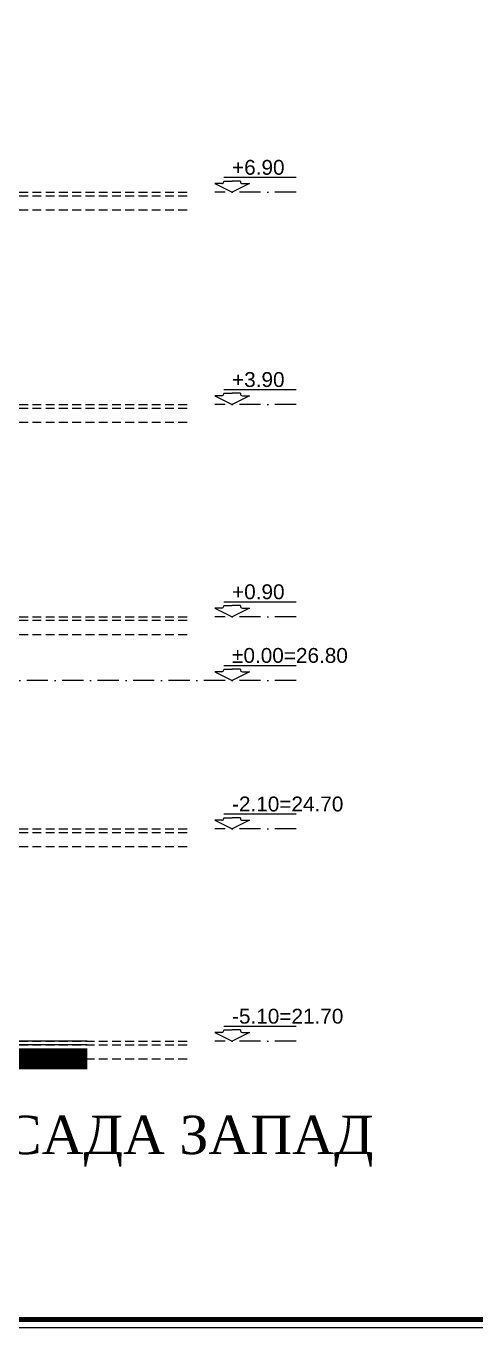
# Model space of a CAD drawing. Extents: x 9615146 to 9672346, y 4699603 to 4705703.
# Drawn here: x 9655045 to 9655681, y 4699603 to 4701444 of the extents above; entities that cross this region are included whole.
import ezdxf

# ---------------------------------------------------------------- set-up
doc = ezdxf.new("R2010")
doc.units = 0
doc.header["$LTSCALE"] = 0.5
doc.header["$MEASUREMENT"] = 0
doc.linetypes.add('DASHED', pattern=[0.75, 0.5, -0.25])
doc.linetypes.add('OSI1000', pattern=[5, 3, -1, 0, -1])
for name, color, linetype in [('_dimension_evel', 4, 'CONTINUOUS'), ('_hatch', 9, 'CONTINUOUS'), ('_table', 3, 'CONTINUOUS'), ('_text', 4, 'CONTINUOUS'), ('fasadi', 147, 'CONTINUOUS')]:
    doc.layers.add(name, color=color, linetype=linetype)
doc.layers.add('_punk', color=8, linetype='DASHED', lineweight=9)
doc.styles.add('HEB1', font='', dxfattribs={"width": 0.8, "oblique": 17})
doc.styles.add('leg', font='arial.ttf')
doc.styles.add('POMESHTENIA', font='arial.ttf', dxfattribs={"width": 0.9})
doc.styles.get('HEB1').set_extended_font_data('HebarU Cyr')

# ---------------------------------------------------------------- blocks, each defined once
blk = doc.blocks.new('rtyre')
at = {"layer": '_dimension_evel', "ltscale": 20}
for p, q in [((-21.1, 37.8), (161.6, 37.8)), ((-26, 21.9), (-43.7, 21.9)), ((-43.7, 21.9), (0, 0)), ((-21.1, 28.3), (-21.1, 26.8)), ((-21.1, 28.3), (0, 28.3)), ((21.1, 28.3), (0, 28.3)), ((43.7, 21.9), (0, 0)), ((21.1, 28.3), (21.1, 26.8)), ((26, 21.9), (43.7, 21.9))]:
    blk.add_line(p, q, dxfattribs=at)
for centre, major_axis, start_param, end_param in [((-26, 26.8), (3.46, 3.46), 3.926991, 5.497787), ((26, 26.8), (-3.46, 3.46), 0.785398, 2.356194)]:
    blk.add_ellipse(centre, major_axis=major_axis, ratio=1, start_param=start_param, end_param=end_param, dxfattribs=at)
at = {"layer": '_dimension_evel', "linetype": 'OSI1000', "ltscale": 20, "style": 'HEB1', "oblique": 360, "width": 0.8}
blk.add_attdef('+12.50', (0, 44.2), '', height=42, rotation=360, dxfattribs=at)

msp = doc.modelspace()

# ---------------------------------------------------------------- linework, layer by layer
at = {"layer": '_dimension_evel', "linetype": 'OSI1000', "ltscale": 20}
for p, q in [((9655426.7, 4701208.84), (9655311.77, 4701208.84)), ((9655426.7, 4700908.84), (9655311.77, 4700908.84)), ((9655426.7, 4700608.84), (9655311.77, 4700608.84)), ((9655426.7, 4700518.84), (9652072.91, 4700518.84)), ((9655426.7, 4700308.84), (9655311.77, 4700308.84)), ((9655426.7, 4700008.84), (9655311.77, 4700008.84))]:
    msp.add_line(p, q, dxfattribs=at)
at = {"layer": '_hatch', "color": 252, "ltscale": 10, "const_width": 30}
msp.add_lwpolyline([(9655131.44, 4699983.84), (9652350.56, 4699983.84)], dxfattribs=at)
at = {"layer": '_punk', "ltscale": 50}
for p, q in [((9652241.53, 4701208.84), (9655278.39, 4701208.84)), ((9652241.53, 4701203.84), (9655278.39, 4701203.84)), ((9652241.53, 4701183.84), (9655278.39, 4701183.84)), ((9652241.53, 4700908.84), (9655278.39, 4700908.84)), ((9652241.53, 4700903.84), (9655278.39, 4700903.84)), ((9652241.53, 4700883.84), (9655278.39, 4700883.84)), ((9652241.53, 4700608.84), (9655278.39, 4700608.84)), ((9652241.53, 4700603.84), (9655278.39, 4700603.84)), ((9652241.53, 4700583.84), (9655278.39, 4700583.84)), ((9652241.53, 4700308.84), (9655278.39, 4700308.84)), ((9652241.53, 4700303.84), (9655278.39, 4700303.84)), ((9652241.53, 4700283.84), (9655278.39, 4700283.84)), ((9652241.53, 4700008.84), (9655278.39, 4700008.84)), ((9652241.53, 4700003.84), (9655278.39, 4700003.84)), ((9652241.53, 4699983.84), (9655278.39, 4699983.84))]:
    msp.add_line(p, q, dxfattribs=at)
at = {"layer": '_table', "ltscale": 10}
msp.add_lwpolyline([(9651746.03, 4702603.38), (9660046.03, 4702603.38), (9660046.03, 4699603.38), (9651746.03, 4699603.38)], close=True, dxfattribs=at)
at = {"layer": '_table', "ltscale": 10, "const_width": 6.84}
msp.add_lwpolyline([(9651897.71, 4702591.38), (9660034.03, 4702591.38), (9660034.03, 4699615.38), (9651897.71, 4699615.38)], close=True, dxfattribs=at)
at = {"layer": 'fasadi', "ltscale": 40}
for points in [[(9655131.44, 4700008.84), (9652350.56, 4700008.84)], [(9655131.44, 4700003.84), (9652350.56, 4700003.84)]]:
    msp.add_lwpolyline(points, dxfattribs=at)

# ---------------------------------------------------------------- block references
at = {"layer": '_dimension_evel', "linetype": 'OSI1000', "ltscale": 20}
ref = msp.add_blockref('rtyre', (9655336.23, 4701208.84), dxfattribs=dict(at, xscale=0.5600000023841858, yscale=0.5600000023841858, zscale=0.5600000023841858))
ref.add_attrib('+12.50', '+6.90', (9655336.23, 4701233.61, 0), dxfattribs={"linetype": 'OSI1000', "ltscale": 20, "height": 21, "style": 'POMESHTENIA'})
ref = msp.add_blockref('rtyre', (9655336.23, 4700908.84), dxfattribs=dict(at, xscale=0.5600000023841858, yscale=0.5600000023841858, zscale=0.5600000023841858))
ref.add_attrib('+12.50', '+3.90', (9655336.23, 4700933.61, 0), dxfattribs={"linetype": 'OSI1000', "ltscale": 20, "height": 21, "style": 'POMESHTENIA'})
ref = msp.add_blockref('rtyre', (9655336.23, 4700608.84), dxfattribs=dict(at, xscale=0.5600000023841858, yscale=0.5600000023841858, zscale=0.5600000023841858))
ref.add_attrib('+12.50', '+0.90', (9655336.23, 4700633.61, 0), dxfattribs={"linetype": 'OSI1000', "ltscale": 20, "height": 21, "style": 'POMESHTENIA'})
ref = msp.add_blockref('rtyre', (9655336.23, 4700518.84), dxfattribs=dict(at, xscale=0.5600000023841858, yscale=0.5600000023841858, zscale=0.5600000023841858))
ref.add_attrib('+12.50', '%%p0.00=26.80', (9655336.23, 4700543.61, 0), dxfattribs={"linetype": 'OSI1000', "ltscale": 20, "height": 21, "style": 'POMESHTENIA'})
ref = msp.add_blockref('rtyre', (9655336.23, 4700308.84), dxfattribs=dict(at, xscale=0.5600000023841858, yscale=0.5600000023841858, zscale=0.5600000023841858))
ref.add_attrib('+12.50', '-2.10=24.70', (9655336.23, 4700333.61, 0), dxfattribs={"linetype": 'OSI1000', "ltscale": 20, "height": 21, "style": 'POMESHTENIA'})
ref = msp.add_blockref('rtyre', (9655336.23, 4700008.84), dxfattribs=dict(at, xscale=0.5600000023841858, yscale=0.5600000023841858, zscale=0.5600000023841858))
ref.add_attrib('+12.50', '-5.10=21.70', (9655336.23, 4700033.61, 0), dxfattribs={"linetype": 'OSI1000', "ltscale": 20, "height": 21, "style": 'POMESHTENIA'})

# ---------------------------------------------------------------- texts
at = {"layer": '_text', "color": 148, "insert": (9654888.48, 4699903.41), "char_height": 125, "width": 1323.9349, "attachment_point": 1, "rotation": 0, "style": 'leg'}
msp.add_mtext('{\\fGeorgia|b0|i0|c204|p18;\\H0.434x;ФАСАД\\fGeorgia|b0|i0|c0|p18;A\\fGeorgia|b0|i0|c204|p18; ЗАПАД}', dxfattribs=at)

doc.saveas('drawing.dxf')
